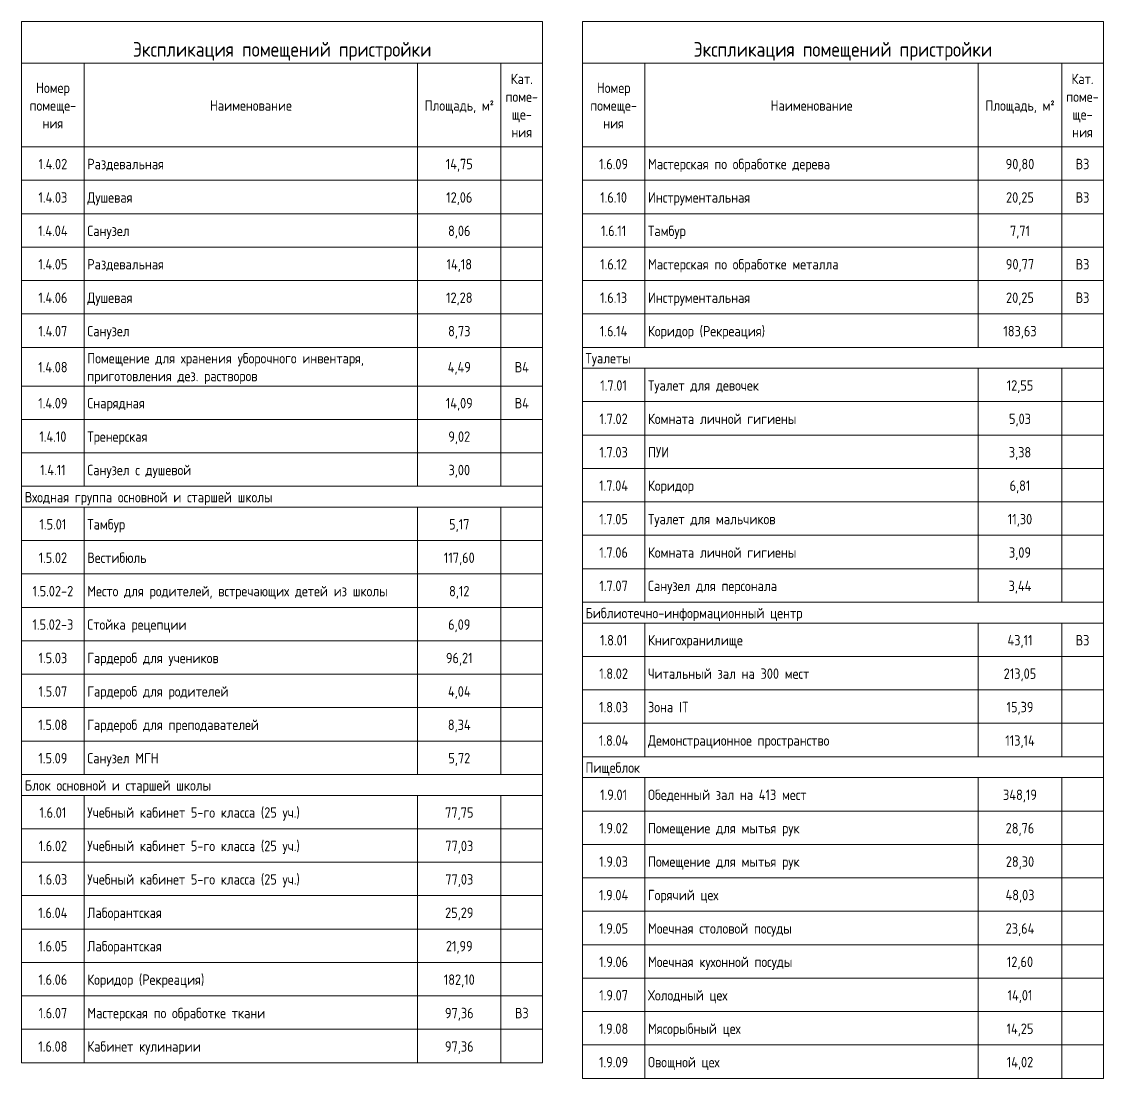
# Model space of a CAD drawing. Header units: millimetres. Extents: x -500089 to 1469082, y -290736 to 166440.
# Drawn here: x 1393674 to 1419628, y -60208 to -34852 of the extents above; entities that cross this region are included whole.
import ezdxf

# ---------------------------------------------------------------- set-up
doc = ezdxf.new("R2010")
doc.units = ezdxf.units.MM
doc.layers.add('Графика', color=7, linetype='Continuous', lineweight=0)
doc.layers.add('Линии', color=7, linetype='Continuous', lineweight=0)
doc.styles.add('GOST Common_7', font='', dxfattribs={"width": 0.9, "height": 3.5})
doc.styles.add('GOST Common_8', font='', dxfattribs={"width": 0.9, "height": 2.5})
doc.styles.get('GOST Common_7').set_extended_font_data('GOST Common')
doc.styles.get('GOST Common_8').set_extended_font_data('GOST Common')

msp = doc.modelspace()

# ---------------------------------------------------------------- linework, layer by layer
at = {"layer": 'Линии'}
for p, q in [((1393674.21, -34851.792), (1393674.21, -35851.792)), ((1406174.614, -34851.792), (1393674.21, -34851.792)), ((1406174.614, -35851.792), (1406174.614, -34851.792)), ((1407127.114, -34851.792), (1407127.114, -35851.792)), ((1419627.518, -34851.792), (1407127.114, -34851.792)), ((1419627.518, -35851.792), (1419627.518, -34851.792)), ((1393674.21, -35851.792), (1393674.21, -59832.013)), ((1393674.21, -35851.792), (1406174.614, -35851.792)), ((1395174.21, -35851.792), (1395174.21, -37856.394)), ((1403174.21, -35851.792), (1403174.21, -37856.394)), ((1405174.21, -35851.792), (1405174.21, -37856.394)), ((1406174.21, -35851.792), (1406174.21, -37856.394)), ((1406174.614, -35851.792), (1406174.614, -59832.013)), ((1407127.114, -35851.792), (1407127.114, -60207.703)), ((1407127.114, -35851.792), (1419627.518, -35851.792)), ((1408627.114, -35851.792), (1408627.114, -37856.394)), ((1416627.114, -35851.792), (1416627.114, -37856.394)), ((1418627.114, -35851.792), (1418627.114, -37856.394)), ((1419627.114, -35851.792), (1419627.114, -37856.394)), ((1419627.518, -35851.792), (1419627.518, -60207.703)), ((1395174.21, -37856.394), (1393674.21, -37856.394)), ((1403174.21, -37856.394), (1395174.21, -37856.394)), ((1395174.21, -37856.394), (1395174.21, -38658.235)), ((1405174.21, -37856.394), (1403174.21, -37856.394)), ((1403174.21, -37856.394), (1403174.21, -38658.235)), ((1406174.21, -37856.394), (1405174.21, -37856.394)), ((1405174.21, -37856.394), (1405174.21, -38658.235)), ((1406174.21, -37856.394), (1406174.21, -38658.235)), ((1408627.114, -37856.394), (1407127.114, -37856.394)), ((1416627.114, -37856.394), (1408627.114, -37856.394)), ((1408627.114, -37856.394), (1408627.114, -38658.235)), ((1418627.114, -37856.394), (1416627.114, -37856.394)), ((1416627.114, -37856.394), (1416627.114, -38658.235)), ((1419627.114, -37856.394), (1418627.114, -37856.394)), ((1418627.114, -37856.394), (1418627.114, -38658.235)), ((1419627.114, -37856.394), (1419627.114, -38658.235)), ((1395174.21, -38658.235), (1393674.21, -38658.235)), ((1403174.21, -38658.235), (1395174.21, -38658.235)), ((1395174.21, -38658.235), (1395174.21, -39460.075)), ((1405174.21, -38658.235), (1403174.21, -38658.235)), ((1403174.21, -38658.235), (1403174.21, -39460.075)), ((1406174.21, -38658.235), (1405174.21, -38658.235)), ((1405174.21, -38658.235), (1405174.21, -39460.075)), ((1406174.21, -38658.235), (1406174.21, -39460.075)), ((1408627.114, -38658.235), (1407127.114, -38658.235)), ((1416627.114, -38658.235), (1408627.114, -38658.235)), ((1408627.114, -38658.235), (1408627.114, -39460.075)), ((1418627.114, -38658.235), (1416627.114, -38658.235)), ((1416627.114, -38658.235), (1416627.114, -39460.075)), ((1419627.114, -38658.235), (1418627.114, -38658.235)), ((1418627.114, -38658.235), (1418627.114, -39460.075)), ((1419627.114, -38658.235), (1419627.114, -39460.075)), ((1395174.21, -39460.075), (1393674.21, -39460.075)), ((1403174.21, -39460.075), (1395174.21, -39460.075)), ((1395174.21, -39460.075), (1395174.21, -40261.916)), ((1405174.21, -39460.075), (1403174.21, -39460.075)), ((1403174.21, -39460.075), (1403174.21, -40261.916)), ((1406174.21, -39460.075), (1405174.21, -39460.075)), ((1405174.21, -39460.075), (1405174.21, -40261.916)), ((1406174.21, -39460.075), (1406174.21, -40261.916)), ((1408627.114, -39460.075), (1407127.114, -39460.075)), ((1416627.114, -39460.075), (1408627.114, -39460.075)), ((1408627.114, -39460.075), (1408627.114, -40261.916)), ((1418627.114, -39460.075), (1416627.114, -39460.075)), ((1416627.114, -39460.075), (1416627.114, -40261.916)), ((1419627.114, -39460.075), (1418627.114, -39460.075)), ((1418627.114, -39460.075), (1418627.114, -40261.916)), ((1419627.114, -39460.075), (1419627.114, -40261.916)), ((1395174.21, -40261.916), (1393674.21, -40261.916)), ((1403174.21, -40261.916), (1395174.21, -40261.916)), ((1395174.21, -40261.916), (1395174.21, -41063.757)), ((1405174.21, -40261.916), (1403174.21, -40261.916)), ((1403174.21, -40261.916), (1403174.21, -41063.757)), ((1406174.21, -40261.916), (1405174.21, -40261.916)), ((1405174.21, -40261.916), (1405174.21, -41063.757)), ((1406174.21, -40261.916), (1406174.21, -41063.757)), ((1408627.114, -40261.916), (1407127.114, -40261.916)), ((1416627.114, -40261.916), (1408627.114, -40261.916)), ((1408627.114, -40261.916), (1408627.114, -41063.757)), ((1418627.114, -40261.916), (1416627.114, -40261.916)), ((1416627.114, -40261.916), (1416627.114, -41063.757)), ((1419627.114, -40261.916), (1418627.114, -40261.916)), ((1418627.114, -40261.916), (1418627.114, -41063.757)), ((1419627.114, -40261.916), (1419627.114, -41063.757)), ((1395174.21, -41063.757), (1393674.21, -41063.757)), ((1403174.21, -41063.757), (1395174.21, -41063.757)), ((1395174.21, -41063.757), (1395174.21, -41865.597)), ((1405174.21, -41063.757), (1403174.21, -41063.757)), ((1403174.21, -41063.757), (1403174.21, -41865.597)), ((1406174.21, -41063.757), (1405174.21, -41063.757)), ((1405174.21, -41063.757), (1405174.21, -41865.597)), ((1406174.21, -41063.757), (1406174.21, -41865.597)), ((1408627.114, -41063.757), (1407127.114, -41063.757)), ((1416627.114, -41063.757), (1408627.114, -41063.757)), ((1408627.114, -41063.757), (1408627.114, -41865.597)), ((1418627.114, -41063.757), (1416627.114, -41063.757)), ((1416627.114, -41063.757), (1416627.114, -41865.597)), ((1419627.114, -41063.757), (1418627.114, -41063.757)), ((1418627.114, -41063.757), (1418627.114, -41865.597)), ((1419627.114, -41063.757), (1419627.114, -41865.597)), ((1395174.21, -41865.597), (1393674.21, -41865.597)), ((1403174.21, -41865.597), (1395174.21, -41865.597)), ((1395174.21, -41865.597), (1395174.21, -42667.438)), ((1405174.21, -41865.597), (1403174.21, -41865.597)), ((1403174.21, -41865.597), (1403174.21, -42667.438)), ((1406174.21, -41865.597), (1405174.21, -41865.597)), ((1405174.21, -41865.597), (1405174.21, -42667.438)), ((1406174.21, -41865.597), (1406174.21, -42667.438)), ((1408627.114, -41865.597), (1407127.114, -41865.597)), ((1416627.114, -41865.597), (1408627.114, -41865.597)), ((1408627.114, -41865.597), (1408627.114, -42667.438)), ((1418627.114, -41865.597), (1416627.114, -41865.597)), ((1416627.114, -41865.597), (1416627.114, -42667.438)), ((1419627.114, -41865.597), (1418627.114, -41865.597)), ((1418627.114, -41865.597), (1418627.114, -42667.438)), ((1419627.114, -41865.597), (1419627.114, -42667.438)), ((1395174.21, -42667.438), (1393674.21, -42667.438)), ((1403174.21, -42667.438), (1395174.21, -42667.438)), ((1395174.21, -42667.438), (1395174.21, -43594.739)), ((1405174.21, -42667.438), (1403174.21, -42667.438)), ((1403174.21, -42667.438), (1403174.21, -43594.739)), ((1406174.21, -42667.438), (1405174.21, -42667.438)), ((1405174.21, -42667.438), (1405174.21, -43594.739)), ((1406174.21, -42667.438), (1406174.21, -43594.739)), ((1408627.114, -42667.438), (1407127.114, -42667.438)), ((1416627.114, -42667.438), (1408627.114, -42667.438)), ((1418627.114, -42667.438), (1416627.114, -42667.438)), ((1419627.114, -42667.438), (1418627.114, -42667.438)), ((1419627.518, -42667.438), (1419627.114, -42667.438)), ((1408627.114, -43168.589), (1407127.114, -43168.589)), ((1416627.114, -43168.589), (1408627.114, -43168.589)), ((1408627.114, -43168.589), (1408627.114, -43970.429)), ((1418627.114, -43168.589), (1416627.114, -43168.589)), ((1416627.114, -43168.589), (1416627.114, -43970.429)), ((1419627.114, -43168.589), (1418627.114, -43168.589)), ((1418627.114, -43168.589), (1418627.114, -43970.429)), ((1419627.114, -43168.589), (1419627.114, -43970.429)), ((1395174.21, -43594.739), (1393674.21, -43594.739)), ((1403174.21, -43594.739), (1395174.21, -43594.739)), ((1395174.21, -43594.739), (1395174.21, -44396.58)), ((1405174.21, -43594.739), (1403174.21, -43594.739)), ((1403174.21, -43594.739), (1403174.21, -44396.58)), ((1406174.21, -43594.739), (1405174.21, -43594.739)), ((1405174.21, -43594.739), (1405174.21, -44396.58)), ((1406174.21, -43594.739), (1406174.21, -44396.58)), ((1408627.114, -43970.429), (1407127.114, -43970.429)), ((1416627.114, -43970.429), (1408627.114, -43970.429)), ((1408627.114, -43970.429), (1408627.114, -44772.27)), ((1418627.114, -43970.429), (1416627.114, -43970.429)), ((1416627.114, -43970.429), (1416627.114, -44772.27)), ((1419627.114, -43970.429), (1418627.114, -43970.429)), ((1418627.114, -43970.429), (1418627.114, -44772.27)), ((1419627.114, -43970.429), (1419627.114, -44772.27)), ((1395174.21, -44396.58), (1393674.21, -44396.58)), ((1403174.21, -44396.58), (1395174.21, -44396.58)), ((1395174.21, -44396.58), (1395174.21, -45198.42)), ((1405174.21, -44396.58), (1403174.21, -44396.58)), ((1403174.21, -44396.58), (1403174.21, -45198.42)), ((1406174.21, -44396.58), (1405174.21, -44396.58)), ((1405174.21, -44396.58), (1405174.21, -45198.42)), ((1406174.21, -44396.58), (1406174.21, -45198.42)), ((1408627.114, -44772.27), (1407127.114, -44772.27)), ((1416627.114, -44772.27), (1408627.114, -44772.27)), ((1408627.114, -44772.27), (1408627.114, -45574.111)), ((1418627.114, -44772.27), (1416627.114, -44772.27)), ((1416627.114, -44772.27), (1416627.114, -45574.111)), ((1419627.114, -44772.27), (1418627.114, -44772.27)), ((1418627.114, -44772.27), (1418627.114, -45574.111)), ((1419627.114, -44772.27), (1419627.114, -45574.111)), ((1395174.21, -45198.42), (1393674.21, -45198.42)), ((1403174.21, -45198.42), (1395174.21, -45198.42)), ((1395174.21, -45198.42), (1395174.21, -46000.261)), ((1405174.21, -45198.42), (1403174.21, -45198.42)), ((1403174.21, -45198.42), (1403174.21, -46000.261)), ((1406174.21, -45198.42), (1405174.21, -45198.42)), ((1405174.21, -45198.42), (1405174.21, -46000.261)), ((1406174.21, -45198.42), (1406174.21, -46000.261)), ((1408627.114, -45574.111), (1407127.114, -45574.111)), ((1416627.114, -45574.111), (1408627.114, -45574.111)), ((1408627.114, -45574.111), (1408627.114, -46375.951)), ((1418627.114, -45574.111), (1416627.114, -45574.111)), ((1416627.114, -45574.111), (1416627.114, -46375.951)), ((1419627.114, -45574.111), (1418627.114, -45574.111)), ((1418627.114, -45574.111), (1418627.114, -46375.951)), ((1419627.114, -45574.111), (1419627.114, -46375.951)), ((1395174.21, -46000.261), (1393674.21, -46000.261)), ((1403174.21, -46000.261), (1395174.21, -46000.261)), ((1405174.21, -46000.261), (1403174.21, -46000.261)), ((1406174.21, -46000.261), (1405174.21, -46000.261)), ((1406174.614, -46000.261), (1406174.21, -46000.261)), ((1408627.114, -46375.951), (1407127.114, -46375.951)), ((1416627.114, -46375.951), (1408627.114, -46375.951)), ((1408627.114, -46375.951), (1408627.114, -47177.792)), ((1418627.114, -46375.951), (1416627.114, -46375.951)), ((1416627.114, -46375.951), (1416627.114, -47177.792)), ((1419627.114, -46375.951), (1418627.114, -46375.951)), ((1418627.114, -46375.951), (1418627.114, -47177.792)), ((1419627.114, -46375.951), (1419627.114, -47177.792)), ((1395174.21, -46501.411), (1393674.21, -46501.411)), ((1403174.21, -46501.411), (1395174.21, -46501.411)), ((1395174.21, -46501.411), (1395174.21, -47303.252)), ((1405174.21, -46501.411), (1403174.21, -46501.411)), ((1403174.21, -46501.411), (1403174.21, -47303.252)), ((1406174.21, -46501.411), (1405174.21, -46501.411)), ((1405174.21, -46501.411), (1405174.21, -47303.252)), ((1406174.21, -46501.411), (1406174.21, -47303.252)), ((1408627.114, -47177.792), (1407127.114, -47177.792)), ((1416627.114, -47177.792), (1408627.114, -47177.792)), ((1408627.114, -47177.792), (1408627.114, -47979.633)), ((1418627.114, -47177.792), (1416627.114, -47177.792)), ((1416627.114, -47177.792), (1416627.114, -47979.633)), ((1419627.114, -47177.792), (1418627.114, -47177.792)), ((1418627.114, -47177.792), (1418627.114, -47979.633)), ((1419627.114, -47177.792), (1419627.114, -47979.633)), ((1395174.21, -47303.252), (1393674.21, -47303.252)), ((1403174.21, -47303.252), (1395174.21, -47303.252)), ((1395174.21, -47303.252), (1395174.21, -48105.093)), ((1405174.21, -47303.252), (1403174.21, -47303.252)), ((1403174.21, -47303.252), (1403174.21, -48105.093)), ((1406174.21, -47303.252), (1405174.21, -47303.252)), ((1405174.21, -47303.252), (1405174.21, -48105.093)), ((1406174.21, -47303.252), (1406174.21, -48105.093)), ((1408627.114, -47979.633), (1407127.114, -47979.633)), ((1416627.114, -47979.633), (1408627.114, -47979.633)), ((1408627.114, -47979.633), (1408627.114, -48781.473)), ((1418627.114, -47979.633), (1416627.114, -47979.633)), ((1416627.114, -47979.633), (1416627.114, -48781.473)), ((1419627.114, -47979.633), (1418627.114, -47979.633)), ((1418627.114, -47979.633), (1418627.114, -48781.473)), ((1419627.114, -47979.633), (1419627.114, -48781.473)), ((1395174.21, -48105.093), (1393674.21, -48105.093)), ((1403174.21, -48105.093), (1395174.21, -48105.093)), ((1395174.21, -48105.093), (1395174.21, -48906.933)), ((1405174.21, -48105.093), (1403174.21, -48105.093)), ((1403174.21, -48105.093), (1403174.21, -48906.933)), ((1406174.21, -48105.093), (1405174.21, -48105.093)), ((1405174.21, -48105.093), (1405174.21, -48906.933)), ((1406174.21, -48105.093), (1406174.21, -48906.933)), ((1408627.114, -48781.473), (1407127.114, -48781.473)), ((1416627.114, -48781.473), (1408627.114, -48781.473)), ((1418627.114, -48781.473), (1416627.114, -48781.473)), ((1419627.114, -48781.473), (1418627.114, -48781.473)), ((1419627.518, -48781.473), (1419627.114, -48781.473)), ((1395174.21, -48906.933), (1393674.21, -48906.933)), ((1403174.21, -48906.933), (1395174.21, -48906.933)), ((1395174.21, -48906.933), (1395174.21, -49708.774)), ((1405174.21, -48906.933), (1403174.21, -48906.933)), ((1403174.21, -48906.933), (1403174.21, -49708.774)), ((1406174.21, -48906.933), (1405174.21, -48906.933)), ((1405174.21, -48906.933), (1405174.21, -49708.774)), ((1406174.21, -48906.933), (1406174.21, -49708.774)), ((1408627.114, -49282.624), (1407127.114, -49282.624)), ((1416627.114, -49282.624), (1408627.114, -49282.624)), ((1408627.114, -49282.624), (1408627.114, -50084.464)), ((1418627.114, -49282.624), (1416627.114, -49282.624)), ((1416627.114, -49282.624), (1416627.114, -50084.464)), ((1419627.114, -49282.624), (1418627.114, -49282.624)), ((1418627.114, -49282.624), (1418627.114, -50084.464)), ((1419627.114, -49282.624), (1419627.114, -50084.464)), ((1395174.21, -49708.774), (1393674.21, -49708.774)), ((1403174.21, -49708.774), (1395174.21, -49708.774)), ((1395174.21, -49708.774), (1395174.21, -50510.615)), ((1405174.21, -49708.774), (1403174.21, -49708.774)), ((1403174.21, -49708.774), (1403174.21, -50510.615)), ((1406174.21, -49708.774), (1405174.21, -49708.774)), ((1405174.21, -49708.774), (1405174.21, -50510.615)), ((1406174.21, -49708.774), (1406174.21, -50510.615)), ((1408627.114, -50084.464), (1407127.114, -50084.464)), ((1416627.114, -50084.464), (1408627.114, -50084.464)), ((1408627.114, -50084.464), (1408627.114, -50886.305)), ((1418627.114, -50084.464), (1416627.114, -50084.464)), ((1416627.114, -50084.464), (1416627.114, -50886.305)), ((1419627.114, -50084.464), (1418627.114, -50084.464)), ((1418627.114, -50084.464), (1418627.114, -50886.305)), ((1419627.114, -50084.464), (1419627.114, -50886.305)), ((1395174.21, -50510.615), (1393674.21, -50510.615)), ((1403174.21, -50510.615), (1395174.21, -50510.615)), ((1395174.21, -50510.615), (1395174.21, -51312.455)), ((1405174.21, -50510.615), (1403174.21, -50510.615)), ((1403174.21, -50510.615), (1403174.21, -51312.455)), ((1406174.21, -50510.615), (1405174.21, -50510.615)), ((1405174.21, -50510.615), (1405174.21, -51312.455)), ((1406174.21, -50510.615), (1406174.21, -51312.455)), ((1408627.114, -50886.305), (1407127.114, -50886.305)), ((1416627.114, -50886.305), (1408627.114, -50886.305)), ((1408627.114, -50886.305), (1408627.114, -51688.146)), ((1418627.114, -50886.305), (1416627.114, -50886.305)), ((1416627.114, -50886.305), (1416627.114, -51688.146)), ((1419627.114, -50886.305), (1418627.114, -50886.305)), ((1418627.114, -50886.305), (1418627.114, -51688.146)), ((1419627.114, -50886.305), (1419627.114, -51688.146)), ((1395174.21, -51312.455), (1393674.21, -51312.455)), ((1403174.21, -51312.455), (1395174.21, -51312.455)), ((1395174.21, -51312.455), (1395174.21, -52114.296)), ((1405174.21, -51312.455), (1403174.21, -51312.455)), ((1403174.21, -51312.455), (1403174.21, -52114.296)), ((1406174.21, -51312.455), (1405174.21, -51312.455)), ((1405174.21, -51312.455), (1405174.21, -52114.296)), ((1406174.21, -51312.455), (1406174.21, -52114.296)), ((1408627.114, -51688.146), (1407127.114, -51688.146)), ((1416627.114, -51688.146), (1408627.114, -51688.146)), ((1408627.114, -51688.146), (1408627.114, -52489.986)), ((1418627.114, -51688.146), (1416627.114, -51688.146)), ((1416627.114, -51688.146), (1416627.114, -52489.986)), ((1419627.114, -51688.146), (1418627.114, -51688.146)), ((1418627.114, -51688.146), (1418627.114, -52489.986)), ((1419627.114, -51688.146), (1419627.114, -52489.986)), ((1395174.21, -52114.296), (1393674.21, -52114.296)), ((1403174.21, -52114.296), (1395174.21, -52114.296)), ((1395174.21, -52114.296), (1395174.21, -52916.137)), ((1405174.21, -52114.296), (1403174.21, -52114.296)), ((1403174.21, -52114.296), (1403174.21, -52916.137)), ((1406174.21, -52114.296), (1405174.21, -52114.296)), ((1405174.21, -52114.296), (1405174.21, -52916.137)), ((1406174.21, -52114.296), (1406174.21, -52916.137)), ((1408627.114, -52489.986), (1407127.114, -52489.986)), ((1416627.114, -52489.986), (1408627.114, -52489.986)), ((1418627.114, -52489.986), (1416627.114, -52489.986)), ((1419627.114, -52489.986), (1418627.114, -52489.986)), ((1419627.518, -52489.986), (1419627.114, -52489.986)), ((1395174.21, -52916.137), (1393674.21, -52916.137)), ((1403174.21, -52916.137), (1395174.21, -52916.137)), ((1405174.21, -52916.137), (1403174.21, -52916.137)), ((1406174.21, -52916.137), (1405174.21, -52916.137)), ((1406174.614, -52916.137), (1406174.21, -52916.137)), ((1408627.114, -52991.137), (1407127.114, -52991.137)), ((1416627.114, -52991.137), (1408627.114, -52991.137)), ((1408627.114, -52991.137), (1408627.114, -53792.978)), ((1418627.114, -52991.137), (1416627.114, -52991.137)), ((1416627.114, -52991.137), (1416627.114, -53792.978)), ((1419627.114, -52991.137), (1418627.114, -52991.137)), ((1418627.114, -52991.137), (1418627.114, -53792.978)), ((1419627.114, -52991.137), (1419627.114, -53792.978)), ((1395174.21, -53417.287), (1393674.21, -53417.287)), ((1403174.21, -53417.287), (1395174.21, -53417.287)), ((1395174.21, -53417.287), (1395174.21, -54219.128)), ((1405174.21, -53417.287), (1403174.21, -53417.287)), ((1403174.21, -53417.287), (1403174.21, -54219.128)), ((1406174.21, -53417.287), (1405174.21, -53417.287)), ((1405174.21, -53417.287), (1405174.21, -54219.128)), ((1406174.21, -53417.287), (1406174.21, -54219.128)), ((1408627.114, -53792.978), (1407127.114, -53792.978)), ((1416627.114, -53792.978), (1408627.114, -53792.978)), ((1408627.114, -53792.978), (1408627.114, -54594.818)), ((1418627.114, -53792.978), (1416627.114, -53792.978)), ((1416627.114, -53792.978), (1416627.114, -54594.818)), ((1419627.114, -53792.978), (1418627.114, -53792.978)), ((1418627.114, -53792.978), (1418627.114, -54594.818)), ((1419627.114, -53792.978), (1419627.114, -54594.818)), ((1395174.21, -54219.128), (1393674.21, -54219.128)), ((1403174.21, -54219.128), (1395174.21, -54219.128)), ((1395174.21, -54219.128), (1395174.21, -55020.969)), ((1405174.21, -54219.128), (1403174.21, -54219.128)), ((1403174.21, -54219.128), (1403174.21, -55020.969)), ((1406174.21, -54219.128), (1405174.21, -54219.128)), ((1405174.21, -54219.128), (1405174.21, -55020.969)), ((1406174.21, -54219.128), (1406174.21, -55020.969)), ((1408627.114, -54594.818), (1407127.114, -54594.818)), ((1416627.114, -54594.818), (1408627.114, -54594.818)), ((1408627.114, -54594.818), (1408627.114, -55396.659)), ((1418627.114, -54594.818), (1416627.114, -54594.818)), ((1416627.114, -54594.818), (1416627.114, -55396.659)), ((1419627.114, -54594.818), (1418627.114, -54594.818)), ((1418627.114, -54594.818), (1418627.114, -55396.659)), ((1419627.114, -54594.818), (1419627.114, -55396.659)), ((1395174.21, -55020.969), (1393674.21, -55020.969)), ((1403174.21, -55020.969), (1395174.21, -55020.969)), ((1395174.21, -55020.969), (1395174.21, -55822.809)), ((1405174.21, -55020.969), (1403174.21, -55020.969)), ((1403174.21, -55020.969), (1403174.21, -55822.809)), ((1406174.21, -55020.969), (1405174.21, -55020.969)), ((1405174.21, -55020.969), (1405174.21, -55822.809)), ((1406174.21, -55020.969), (1406174.21, -55822.809)), ((1408627.114, -55396.659), (1407127.114, -55396.659)), ((1416627.114, -55396.659), (1408627.114, -55396.659)), ((1408627.114, -55396.659), (1408627.114, -56198.5)), ((1418627.114, -55396.659), (1416627.114, -55396.659)), ((1416627.114, -55396.659), (1416627.114, -56198.5)), ((1419627.114, -55396.659), (1418627.114, -55396.659)), ((1418627.114, -55396.659), (1418627.114, -56198.5)), ((1419627.114, -55396.659), (1419627.114, -56198.5)), ((1395174.21, -55822.809), (1393674.21, -55822.809)), ((1403174.21, -55822.809), (1395174.21, -55822.809)), ((1395174.21, -55822.809), (1395174.21, -56624.65)), ((1405174.21, -55822.809), (1403174.21, -55822.809)), ((1403174.21, -55822.809), (1403174.21, -56624.65)), ((1406174.21, -55822.809), (1405174.21, -55822.809)), ((1405174.21, -55822.809), (1405174.21, -56624.65)), ((1406174.21, -55822.809), (1406174.21, -56624.65)), ((1408627.114, -56198.5), (1407127.114, -56198.5)), ((1416627.114, -56198.5), (1408627.114, -56198.5)), ((1408627.114, -56198.5), (1408627.114, -57000.34)), ((1418627.114, -56198.5), (1416627.114, -56198.5)), ((1416627.114, -56198.5), (1416627.114, -57000.34)), ((1419627.114, -56198.5), (1418627.114, -56198.5)), ((1418627.114, -56198.5), (1418627.114, -57000.34)), ((1419627.114, -56198.5), (1419627.114, -57000.34)), ((1395174.21, -56624.65), (1393674.21, -56624.65)), ((1403174.21, -56624.65), (1395174.21, -56624.65)), ((1395174.21, -56624.65), (1395174.21, -57426.491)), ((1405174.21, -56624.65), (1403174.21, -56624.65)), ((1403174.21, -56624.65), (1403174.21, -57426.491)), ((1406174.21, -56624.65), (1405174.21, -56624.65)), ((1405174.21, -56624.65), (1405174.21, -57426.491)), ((1406174.21, -56624.65), (1406174.21, -57426.491)), ((1408627.114, -57000.34), (1407127.114, -57000.34)), ((1416627.114, -57000.34), (1408627.114, -57000.34)), ((1408627.114, -57000.34), (1408627.114, -57802.181)), ((1418627.114, -57000.34), (1416627.114, -57000.34)), ((1416627.114, -57000.34), (1416627.114, -57802.181)), ((1419627.114, -57000.34), (1418627.114, -57000.34)), ((1418627.114, -57000.34), (1418627.114, -57802.181)), ((1419627.114, -57000.34), (1419627.114, -57802.181)), ((1395174.21, -57426.491), (1393674.21, -57426.491)), ((1403174.21, -57426.491), (1395174.21, -57426.491)), ((1395174.21, -57426.491), (1395174.21, -58228.331)), ((1405174.21, -57426.491), (1403174.21, -57426.491)), ((1403174.21, -57426.491), (1403174.21, -58228.331)), ((1406174.21, -57426.491), (1405174.21, -57426.491)), ((1405174.21, -57426.491), (1405174.21, -58228.331)), ((1406174.21, -57426.491), (1406174.21, -58228.331)), ((1408627.114, -57802.181), (1407127.114, -57802.181)), ((1416627.114, -57802.181), (1408627.114, -57802.181)), ((1408627.114, -57802.181), (1408627.114, -58604.022)), ((1418627.114, -57802.181), (1416627.114, -57802.181)), ((1416627.114, -57802.181), (1416627.114, -58604.022)), ((1419627.114, -57802.181), (1418627.114, -57802.181)), ((1418627.114, -57802.181), (1418627.114, -58604.022)), ((1419627.114, -57802.181), (1419627.114, -58604.022)), ((1395174.21, -58228.331), (1393674.21, -58228.331)), ((1403174.21, -58228.331), (1395174.21, -58228.331)), ((1395174.21, -58228.331), (1395174.21, -59030.172)), ((1405174.21, -58228.331), (1403174.21, -58228.331)), ((1403174.21, -58228.331), (1403174.21, -59030.172)), ((1406174.21, -58228.331), (1405174.21, -58228.331)), ((1405174.21, -58228.331), (1405174.21, -59030.172)), ((1406174.21, -58228.331), (1406174.21, -59030.172)), ((1408627.114, -58604.022), (1407127.114, -58604.022)), ((1416627.114, -58604.022), (1408627.114, -58604.022)), ((1408627.114, -58604.022), (1408627.114, -59405.862)), ((1418627.114, -58604.022), (1416627.114, -58604.022)), ((1416627.114, -58604.022), (1416627.114, -59405.862)), ((1419627.114, -58604.022), (1418627.114, -58604.022)), ((1418627.114, -58604.022), (1418627.114, -59405.862)), ((1419627.114, -58604.022), (1419627.114, -59405.862)), ((1395174.21, -59030.172), (1393674.21, -59030.172)), ((1403174.21, -59030.172), (1395174.21, -59030.172)), ((1395174.21, -59030.172), (1395174.21, -59832.013)), ((1405174.21, -59030.172), (1403174.21, -59030.172)), ((1403174.21, -59030.172), (1403174.21, -59832.013)), ((1406174.21, -59030.172), (1405174.21, -59030.172)), ((1405174.21, -59030.172), (1405174.21, -59832.013)), ((1406174.21, -59030.172), (1406174.21, -59832.013)), ((1408627.114, -59405.862), (1407127.114, -59405.862)), ((1416627.114, -59405.862), (1408627.114, -59405.862)), ((1408627.114, -59405.862), (1408627.114, -60207.703)), ((1418627.114, -59405.862), (1416627.114, -59405.862)), ((1416627.114, -59405.862), (1416627.114, -60207.703)), ((1419627.114, -59405.862), (1418627.114, -59405.862)), ((1418627.114, -59405.862), (1418627.114, -60207.703)), ((1419627.114, -59405.862), (1419627.114, -60207.703)), ((1406174.614, -59832.013), (1393674.21, -59832.013)), ((1419627.518, -60207.703), (1407127.114, -60207.703))]:
    msp.add_line(p, q, dxfattribs=at)

# ---------------------------------------------------------------- texts
at = {"layer": 'Графика', "line_spacing_factor": 1.022761}
for s, insert, char_height, width, attachment_point, style in [('Экспликация помещений пристройки', (1399924.412, -35341.902), 350, 8392.20693, 2, 'GOST Common_7'), ('Экспликация помещений пристройки', (1413377.316, -35341.902), 350, 8392.20693, 2, 'GOST Common_7'), ('Номер\\Pпомеще-\\Pния', (1394424.21, -36314.311), 250, 1418.02524, 2, 'GOST Common_8'), ('Кат.\\Pпоме-\\Pще-\\Pния', (1405674.21, -36101.236), 250, 962.44692, 2, 'GOST Common_8'), ('Номер\\Pпомеще-\\Pния', (1407877.114, -36314.311), 250, 1418.02524, 2, 'GOST Common_8'), ('Кат.\\Pпоме-\\Pще-\\Pния', (1419127.114, -36101.236), 250, 962.44692, 2, 'GOST Common_8'), ('Наименование', (1399174.21, -36740.461), 250, 2353.31849, 2, 'GOST Common_8'), ('Площадь, м\\fGOST Common|b0|i0|c238|p34|;\\W.9;²', (1404174.21, -36740.461), 250, 2009.37194, 2, 'GOST Common_8'), ('Наименование', (1412627.114, -36740.461), 250, 2353.31849, 2, 'GOST Common_8'), ('Площадь, м\\fGOST Common|b0|i0|c238|p34|;\\W.9;²', (1417627.114, -36740.461), 250, 2009.37194, 2, 'GOST Common_8'), ('1.4.02', (1394424.21, -38143.683), 250, 887.02004, 2, 'GOST Common_8'), ('Раздевальная', (1395249.21, -38143.683), 250, 2341.25019, 1, 'GOST Common_8'), ('14,75', (1404174.21, -38143.683), 250, 817.62732, 2, 'GOST Common_8'), ('1.6.09', (1407877.114, -38143.683), 250, 859.86637, 2, 'GOST Common_8'), ('Мастерская по обработке дерева', (1408702.114, -38143.683), 250, 5554.43504, 1, 'GOST Common_8'), ('90,80', (1417627.114, -38143.683), 250, 841.76392, 2, 'GOST Common_8'), ('В3', (1419127.114, -38143.683), 250, 401.27097, 2, 'GOST Common_8'), ('1.4.03', (1394424.21, -38945.523), 250, 887.02004, 2, 'GOST Common_8'), ('Душевая', (1395249.21, -38945.523), 250, 1445.17892, 1, 'GOST Common_8'), ('12,06', (1404174.21, -38945.523), 250, 790.47365, 2, 'GOST Common_8'), ('1.6.10', (1407877.114, -38945.523), 250, 808.5761, 2, 'GOST Common_8'), ('Инструментальная', (1408702.114, -38945.523), 250, 3186.03118, 1, 'GOST Common_8'), ('20,25', (1417627.114, -38945.523), 250, 841.76392, 2, 'GOST Common_8'), ('В3', (1419127.114, -38945.523), 250, 401.27097, 2, 'GOST Common_8'), ('1.4.04', (1394424.21, -39747.364), 250, 914.17372, 2, 'GOST Common_8'), ('Санузел', (1395249.21, -39747.364), 250, 1324.49592, 1, 'GOST Common_8'), ('8,06', (1404174.21, -39747.364), 250, 654.70527, 2, 'GOST Common_8'), ('1.6.11', (1407877.114, -39747.364), 250, 757.28582, 2, 'GOST Common_8'), ('Тамбур', (1408702.114, -39747.364), 250, 1203.81292, 1, 'GOST Common_8'), ('7,71', (1417627.114, -39747.364), 250, 603.415, 2, 'GOST Common_8'), ('1.4.05', (1394424.21, -40549.205), 250, 887.02004, 2, 'GOST Common_8'), ('Раздевальная', (1395249.21, -40549.205), 250, 2341.25019, 1, 'GOST Common_8'), ('14,18', (1404174.21, -40549.205), 250, 766.33705, 2, 'GOST Common_8'), ('1.6.12', (1407877.114, -40549.205), 250, 808.5761, 2, 'GOST Common_8'), ('Мастерская по обработке металла', (1408702.114, -40549.205), 250, 5850.10839, 1, 'GOST Common_8'), ('90,77', (1417627.114, -40549.205), 250, 841.76392, 2, 'GOST Common_8'), ('В3', (1419127.114, -40549.205), 250, 401.27097, 2, 'GOST Common_8'), ('1.4.06', (1394424.21, -41351.045), 250, 887.02004, 2, 'GOST Common_8'), ('Душевая', (1395249.21, -41351.045), 250, 1445.17892, 1, 'GOST Common_8'), ('12,28', (1404174.21, -41351.045), 250, 790.47365, 2, 'GOST Common_8'), ('1.6.13', (1407877.114, -41351.045), 250, 808.5761, 2, 'GOST Common_8'), ('Инструментальная', (1408702.114, -41351.045), 250, 3186.03118, 1, 'GOST Common_8'), ('20,25', (1417627.114, -41351.045), 250, 841.76392, 2, 'GOST Common_8'), ('В3', (1419127.114, -41351.045), 250, 401.27097, 2, 'GOST Common_8'), ('1.4.07', (1394424.21, -42152.886), 250, 887.02004, 2, 'GOST Common_8'), ('Санузел', (1395249.21, -42152.886), 250, 1324.49592, 1, 'GOST Common_8'), ('8,73', (1404174.21, -42152.886), 250, 654.70527, 2, 'GOST Common_8'), ('1.6.14', (1407877.114, -42152.886), 250, 835.72977, 2, 'GOST Common_8'), ('Коридор (Рекреация)', (1408702.114, -42152.886), 250, 3412.3118, 1, 'GOST Common_8'), ('183,63', (1417627.114, -42152.886), 250, 977.53229, 2, 'GOST Common_8'), ('Помещение для хранения уборочного инвентаря,\\Pприготовления дез. растворов', (1395249.21, -42804.381), 250, 8007.317, 1, 'GOST Common_8'), ('Туалеты', (1407202.114, -42804.381), 250, 1445.17892, 1, 'GOST Common_8'), ('1.4.08', (1394424.21, -43017.457), 250, 887.02004, 2, 'GOST Common_8'), ('4,49', (1404174.21, -43017.457), 250, 709.01262, 2, 'GOST Common_8'), ('В4', (1405674.21, -43017.457), 250, 428.42465, 2, 'GOST Common_8'), ('1.7.01', (1407877.114, -43455.877), 250, 808.5761, 2, 'GOST Common_8'), ('Туалет для девочек', (1408702.114, -43455.877), 250, 3288.61173, 1, 'GOST Common_8'), ('12,55', (1417627.114, -43455.877), 250, 790.47365, 2, 'GOST Common_8'), ('1.4.09', (1394424.21, -43882.027), 250, 887.02004, 2, 'GOST Common_8'), ('Снарядная', (1395249.21, -43882.027), 250, 1737.83519, 1, 'GOST Common_8'), ('14,09', (1404174.21, -43882.027), 250, 817.62732, 2, 'GOST Common_8'), ('В4', (1405674.21, -43882.027), 250, 428.42465, 2, 'GOST Common_8'), ('1.7.02', (1407877.114, -44257.718), 250, 859.86637, 2, 'GOST Common_8'), ('Комната личной гигиены', (1408702.114, -44257.718), 250, 4118.30735, 1, 'GOST Common_8'), ('5,03', (1417627.114, -44257.718), 250, 654.70527, 2, 'GOST Common_8'), ('1.4.10', (1394424.21, -44683.868), 250, 835.72977, 2, 'GOST Common_8'), ('Тренерская', (1395249.21, -44683.868), 250, 1900.75724, 1, 'GOST Common_8'), ('9,02', (1404174.21, -44683.868), 250, 654.70527, 2, 'GOST Common_8'), ('1.7.03', (1407877.114, -45059.558), 250, 859.86637, 2, 'GOST Common_8'), ('ПУИ', (1408702.114, -45059.558), 250, 642.63697, 1, 'GOST Common_8'), ('3,38', (1417627.114, -45059.558), 250, 654.70527, 2, 'GOST Common_8'), ('1.4.11', (1394424.21, -45485.709), 250, 784.4395, 2, 'GOST Common_8'), ('Санузел с душевой', (1395249.21, -45485.709), 250, 3038.19451, 1, 'GOST Common_8'), ('3,00', (1404174.21, -45485.709), 250, 654.70527, 2, 'GOST Common_8'), ('1.7.04', (1407877.114, -45861.399), 250, 887.02004, 2, 'GOST Common_8'), ('Коридор', (1408702.114, -45861.399), 250, 1336.56422, 1, 'GOST Common_8'), ('6,81', (1417627.114, -45861.399), 250, 603.415, 2, 'GOST Common_8'), ('Входная группа основной и старшей школы', (1393749.21, -46137.204), 250, 7078.05791, 1, 'GOST Common_8'), ('1.7.05', (1407877.114, -46663.24), 250, 859.86637, 2, 'GOST Common_8'), ('Туалет для мальчиков', (1408702.114, -46663.24), 250, 3717.03638, 1, 'GOST Common_8'), ('11,30', (1417627.114, -46663.24), 250, 739.18337, 2, 'GOST Common_8'), ('1.5.01', (1394424.21, -46788.7), 250, 808.5761, 2, 'GOST Common_8'), ('Тамбур', (1395249.21, -46788.7), 250, 1203.81292, 1, 'GOST Common_8'), ('5,17', (1404174.21, -46788.7), 250, 603.415, 2, 'GOST Common_8'), ('1.7.06', (1407877.114, -47465.08), 250, 859.86637, 2, 'GOST Common_8'), ('Комната личной гигиены', (1408702.114, -47465.08), 250, 4118.30735, 1, 'GOST Common_8'), ('3,09', (1417627.114, -47465.08), 250, 654.70527, 2, 'GOST Common_8'), ('1.5.02', (1394424.21, -47590.541), 250, 859.86637, 2, 'GOST Common_8'), ('Вестибюль', (1395249.21, -47590.541), 250, 1783.09131, 1, 'GOST Common_8'), ('117,60', (1404174.21, -47590.541), 250, 926.24202, 2, 'GOST Common_8'), ('1.7.07', (1407877.114, -48266.921), 250, 859.86637, 2, 'GOST Common_8'), ('Санузел для персонала', (1408702.114, -48266.921), 250, 3786.4291, 1, 'GOST Common_8'), ('3,44', (1417627.114, -48266.921), 250, 709.01262, 2, 'GOST Common_8'), ('1.5.02-2', (1394424.21, -48392.381), 250, 1233.98367, 2, 'GOST Common_8'), ('Место для родителей, встречающих детей из школы', (1395249.21, -48392.381), 250, 8580.56125, 1, 'GOST Common_8'), ('8,12', (1404174.21, -48392.381), 250, 603.415, 2, 'GOST Common_8'), ('Библиотечно-информационный центр', (1407202.114, -48918.417), 250, 6218.19154, 1, 'GOST Common_8'), ('1.5.02-3', (1394424.21, -49194.222), 250, 1233.98367, 2, 'GOST Common_8'), ('Стойка рецепции', (1395249.21, -49194.222), 250, 2848.11878, 1, 'GOST Common_8'), ('6,09', (1404174.21, -49194.222), 250, 654.70527, 2, 'GOST Common_8'), ('1.8.01', (1407877.114, -49569.912), 250, 808.5761, 2, 'GOST Common_8'), ('Книгохранилище', (1408702.114, -49569.912), 250, 2754.58946, 1, 'GOST Common_8'), ('43,11', (1417627.114, -49569.912), 250, 766.33705, 2, 'GOST Common_8'), ('В3', (1419127.114, -49569.912), 250, 401.27097, 2, 'GOST Common_8'), ('1.5.03', (1394424.21, -49996.063), 250, 859.86637, 2, 'GOST Common_8'), ('Гардероб для учеников', (1395249.21, -49996.063), 250, 3768.32665, 1, 'GOST Common_8'), ('96,21', (1404174.21, -49996.063), 250, 790.47365, 2, 'GOST Common_8'), ('1.8.02', (1407877.114, -50371.753), 250, 859.86637, 2, 'GOST Common_8'), ('Читальный зал на 300 мест', (1408702.114, -50371.753), 250, 4537.68077, 1, 'GOST Common_8'), ('213,05', (1417627.114, -50371.753), 250, 977.53229, 2, 'GOST Common_8'), ('1.5.07', (1394424.21, -50797.903), 250, 859.86637, 2, 'GOST Common_8'), ('Гардероб для родителей', (1395249.21, -50797.903), 250, 4009.69265, 1, 'GOST Common_8'), ('4,04', (1404174.21, -50797.903), 250, 709.01262, 2, 'GOST Common_8'), ('1.8.03', (1407877.114, -51173.594), 250, 859.86637, 2, 'GOST Common_8'), ('Зона IT', (1408702.114, -51173.594), 250, 1179.67632, 1, 'GOST Common_8'), ('15,39', (1417627.114, -51173.594), 250, 790.47365, 2, 'GOST Common_8'), ('1.5.08', (1394424.21, -51599.744), 250, 859.86637, 2, 'GOST Common_8'), ('Гардероб для преподавателей', (1395249.21, -51599.744), 250, 4999.29324, 1, 'GOST Common_8'), ('8,34', (1404174.21, -51599.744), 250, 681.85895, 2, 'GOST Common_8'), ('1.8.04', (1407877.114, -51975.434), 250, 887.02004, 2, 'GOST Common_8'), ('Демонстрационное пространство', (1408702.114, -51975.434), 250, 5584.60579, 1, 'GOST Common_8'), ('113,14', (1417627.114, -51975.434), 250, 902.10542, 2, 'GOST Common_8'), ('1.5.09', (1394424.21, -52401.585), 250, 859.86637, 2, 'GOST Common_8'), ('Санузел МГН', (1395249.21, -52401.585), 250, 2060.66221, 1, 'GOST Common_8'), ('5,72', (1404174.21, -52401.585), 250, 654.70527, 2, 'GOST Common_8'), ('Пищеблок', (1407202.114, -52626.93), 250, 1605.08389, 1, 'GOST Common_8'), ('Блок основной и старшей школы', (1393749.21, -53053.08), 250, 5246.69339, 1, 'GOST Common_8'), ('1.9.01', (1407877.114, -53278.425), 250, 808.5761, 2, 'GOST Common_8'), ('Обеденный зал на 413 мест', (1408702.114, -53278.425), 250, 4432.08315, 1, 'GOST Common_8'), ('348,19', (1417627.114, -53278.425), 250, 1004.68597, 2, 'GOST Common_8'), ('1.6.01', (1394424.21, -53704.576), 250, 808.5761, 2, 'GOST Common_8'), ('Учебный кабинет 5-го класса (25 уч.)', (1395249.21, -53704.576), 250, 6145.78174, 1, 'GOST Common_8'), ('77,75', (1404174.21, -53704.576), 250, 841.76392, 2, 'GOST Common_8'), ('1.9.02', (1407877.114, -54080.266), 250, 859.86637, 2, 'GOST Common_8'), ('Помещение для мытья рук', (1408702.114, -54080.266), 250, 4266.14402, 1, 'GOST Common_8'), ('28,76', (1417627.114, -54080.266), 250, 841.76392, 2, 'GOST Common_8'), ('Учебный кабинет 5-го класса (25 уч.)', (1395249.21, -54506.416), 250, 6145.78174, 1, 'GOST Common_8'), ('1.6.02', (1394424.21, -54506.416), 250, 859.86637, 2, 'GOST Common_8'), ('77,03', (1404174.21, -54506.416), 250, 841.76392, 2, 'GOST Common_8'), ('1.9.03', (1407877.114, -54882.107), 250, 859.86637, 2, 'GOST Common_8'), ('Помещение для мытья рук', (1408702.114, -54882.107), 250, 4266.14402, 1, 'GOST Common_8'), ('28,30', (1417627.114, -54882.107), 250, 841.76392, 2, 'GOST Common_8'), ('1.6.03', (1394424.21, -55308.257), 250, 859.86637, 2, 'GOST Common_8'), ('Учебный кабинет 5-го класса (25 уч.)', (1395249.21, -55308.257), 250, 6145.78174, 1, 'GOST Common_8'), ('77,03', (1404174.21, -55308.257), 250, 841.76392, 2, 'GOST Common_8'), ('1.9.04', (1407877.114, -55683.947), 250, 887.02004, 2, 'GOST Common_8'), ('Горячий цех', (1408702.114, -55683.947), 250, 1991.26949, 1, 'GOST Common_8'), ('48,03', (1417627.114, -55683.947), 250, 868.91759, 2, 'GOST Common_8'), ('1.6.04', (1394424.21, -56110.098), 250, 887.02004, 2, 'GOST Common_8'), ('Лаборантская', (1395249.21, -56110.098), 250, 2383.48924, 1, 'GOST Common_8'), ('25,29', (1404174.21, -56110.098), 250, 841.76392, 2, 'GOST Common_8'), ('1.9.05', (1407877.114, -56485.788), 250, 859.86637, 2, 'GOST Common_8'), ('Моечная столовой посуды', (1408702.114, -56485.788), 250, 4229.93912, 1, 'GOST Common_8'), ('23,64', (1417627.114, -56485.788), 250, 868.91759, 2, 'GOST Common_8'), ('1.6.05', (1394424.21, -56911.938), 250, 859.86637, 2, 'GOST Common_8'), ('Лаборантская', (1395249.21, -56911.938), 250, 2383.48924, 1, 'GOST Common_8'), ('21,99', (1404174.21, -56911.938), 250, 790.47365, 2, 'GOST Common_8'), ('1.9.06', (1407877.114, -57287.629), 250, 859.86637, 2, 'GOST Common_8'), ('Моечная кухонной посуды', (1408702.114, -57287.629), 250, 4199.76837, 1, 'GOST Common_8'), ('12,60', (1417627.114, -57287.629), 250, 790.47365, 2, 'GOST Common_8'), ('1.6.06', (1394424.21, -57713.779), 250, 859.86637, 2, 'GOST Common_8'), ('Коридор (Рекреация)', (1395249.21, -57713.779), 250, 3412.3118, 1, 'GOST Common_8'), ('182,10', (1404174.21, -57713.779), 250, 926.24202, 2, 'GOST Common_8'), ('1.9.07', (1407877.114, -58089.469), 250, 859.86637, 2, 'GOST Common_8'), ('Холодный цех', (1408702.114, -58089.469), 250, 2259.78916, 1, 'GOST Common_8'), ('14,01', (1417627.114, -58089.469), 250, 766.33705, 2, 'GOST Common_8'), ('1.6.07', (1394424.21, -58515.62), 250, 859.86637, 2, 'GOST Common_8'), ('Мастерская по обработке ткани', (1395249.21, -58515.62), 250, 5421.68374, 1, 'GOST Common_8'), ('97,36', (1404174.21, -58515.62), 250, 841.76392, 2, 'GOST Common_8'), ('В3', (1405674.21, -58515.62), 250, 401.27097, 2, 'GOST Common_8'), ('1.9.08', (1407877.114, -58891.31), 250, 859.86637, 2, 'GOST Common_8'), ('Мясорыбный цех', (1408702.114, -58891.31), 250, 2636.92353, 1, 'GOST Common_8'), ('14,25', (1417627.114, -58891.31), 250, 817.62732, 2, 'GOST Common_8'), ('1.6.08', (1394424.21, -59317.46), 250, 859.86637, 2, 'GOST Common_8'), ('Кабинет кулинарии', (1395249.21, -59317.46), 250, 3222.23608, 1, 'GOST Common_8'), ('97,36', (1404174.21, -59317.46), 250, 841.76392, 2, 'GOST Common_8'), ('Овощной цех', (1408702.114, -59693.151), 250, 2099.88419, 1, 'GOST Common_8'), ('14,02', (1417627.114, -59693.151), 250, 817.62732, 2, 'GOST Common_8'), ('1.9.09', (1407877.114, -59693.151), 250, 859.86637, 2, 'GOST Common_8')]:
    msp.add_mtext(s, dxfattribs=dict(at, insert=insert, char_height=char_height, width=width, attachment_point=attachment_point, style=style))

doc.saveas('drawing.dxf')
